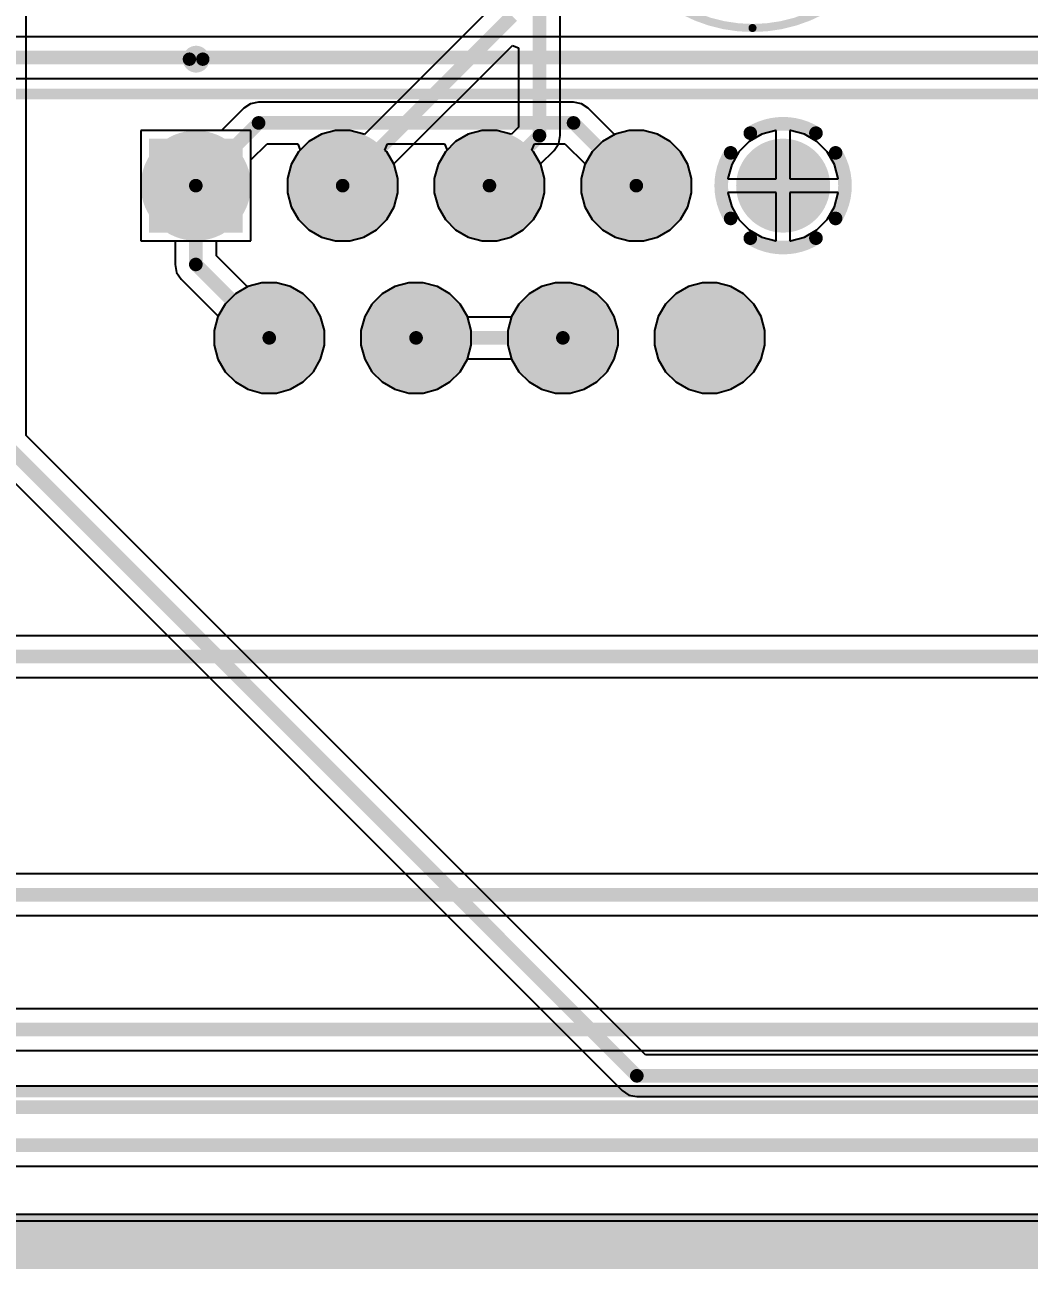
# Model space of a CAD drawing. Header units: inches. Extents: x -8.09 to -2.28, y -0.1 to 6.11.
# Drawn here: x -6.475 to -5.737, y -0.095 to 0.819 of the extents above; entities that cross this region are included whole.
import ezdxf

# ---------------------------------------------------------------- set-up
doc = ezdxf.new("R2010")
doc.units = ezdxf.units.IN
doc.header["$MEASUREMENT"] = 0
for name, color, linetype in [('BottomLayer', 5, 'Continuous'), ('BottomSolder', 6, 'Continuous'), ('InternalPlane1', 76, 'Continuous'), ('InternalPlane2', 16, 'Continuous'), ('KeepOutLayer', 6, 'Continuous'), ('Mechanical5', 56, 'Continuous'), ('MultiLayer', 9, 'Continuous'), ('PadHoleLayer', 156, 'Continuous'), ('TopLayer', 1, 'Continuous'), ('TopOverlay', 2, 'Continuous'), ('TopSolder', 216, 'Continuous')]:
    doc.layers.add(name, color=color, linetype=linetype)
doc.styles.add('Arial', font='', dxfattribs={"height": 0.2})
doc.styles.get('Arial').set_extended_font_data('Arial')

# ---------------------------------------------------------------- blocks, each defined once
blk = doc.blocks.new('TECO_5747840_3_V_97')
at = {"layer": 'BottomLayer'}
blk.add_hatch(color=5, dxfattribs=at).paths.add_polyline_path([(-0.24646, 0.08642), (-0.18543, 0.08642), (-0.18543, 0.02539), (-0.24646, 0.02539)])
h = blk.add_hatch(color=5, dxfattribs=at)
edge = h.paths.add_edge_path()
edge.add_arc((-0.10807, 0.05591), 0.03051, 0, 360)
h = blk.add_hatch(color=5, dxfattribs=at)
edge = h.paths.add_edge_path()
edge.add_arc((-0.0002, 0.05591), 0.03051, 0, 360)
h = blk.add_hatch(color=5, dxfattribs=at)
edge = h.paths.add_edge_path()
edge.add_arc((0.10768, 0.05591), 0.03051, 0, 360)
h = blk.add_hatch(color=5, dxfattribs=at)
edge = h.paths.add_edge_path()
edge.add_arc((0.21555, 0.05591), 0.03051, 0, 360)
h = blk.add_hatch(color=5, dxfattribs=at)
edge = h.paths.add_edge_path()
edge.add_arc((-0.16201, -0.05591), 0.03051, 0, 360)
h = blk.add_hatch(color=5, dxfattribs=at)
edge = h.paths.add_edge_path()
edge.add_arc((-0.05413, -0.05591), 0.03051, 0, 360)
h = blk.add_hatch(color=5, dxfattribs=at)
edge = h.paths.add_edge_path()
edge.add_arc((0.05374, -0.05591), 0.03051, 0, 360)
h = blk.add_hatch(color=5, dxfattribs=at)
edge = h.paths.add_edge_path()
edge.add_arc((0.16162, -0.05591), 0.03051, 0, 360)
at = {"layer": 'BottomSolder'}
blk.add_hatch(color=6, dxfattribs=at).paths.add_polyline_path([(-0.25046, 0.09042), (-0.18143, 0.09042), (-0.18143, 0.02139), (-0.25046, 0.02139)])
h = blk.add_hatch(color=6, dxfattribs=at)
edge = h.paths.add_edge_path()
edge.add_arc((-0.10807, 0.05591), 0.03451, 0, 360)
h = blk.add_hatch(color=6, dxfattribs=at)
edge = h.paths.add_edge_path()
edge.add_arc((-0.0002, 0.05591), 0.03451, 0, 360)
h = blk.add_hatch(color=6, dxfattribs=at)
edge = h.paths.add_edge_path()
edge.add_arc((0.10768, 0.05591), 0.03451, 0, 360)
h = blk.add_hatch(color=6, dxfattribs=at)
edge = h.paths.add_edge_path()
edge.add_arc((0.21555, 0.05591), 0.03451, 0, 360)
h = blk.add_hatch(color=6, dxfattribs=at)
edge = h.paths.add_edge_path()
edge.add_arc((-0.16201, -0.05591), 0.03451, 0, 360)
h = blk.add_hatch(color=6, dxfattribs=at)
edge = h.paths.add_edge_path()
edge.add_arc((-0.05413, -0.05591), 0.03451, 0, 360)
h = blk.add_hatch(color=6, dxfattribs=at)
edge = h.paths.add_edge_path()
edge.add_arc((0.05374, -0.05591), 0.03451, 0, 360)
h = blk.add_hatch(color=6, dxfattribs=at)
edge = h.paths.add_edge_path()
edge.add_arc((0.16162, -0.05591), 0.03451, 0, 360)
at = {"layer": 'InternalPlane1'}
h = blk.add_hatch(color=76, dxfattribs=at)
edge = h.paths.add_edge_path()
edge.add_arc((-0.21594, 0.05591), 0.04047, 0, 360)
h = blk.add_hatch(color=76, dxfattribs=at)
edge = h.paths.add_edge_path()
edge.add_arc((-0.10807, 0.05591), 0.04047, 0, 360)
h = blk.add_hatch(color=76, dxfattribs=at)
edge = h.paths.add_edge_path()
edge.add_arc((-0.0002, 0.05591), 0.04047, 0, 360)
h = blk.add_hatch(color=76, dxfattribs=at)
edge = h.paths.add_edge_path()
edge.add_arc((0.10768, 0.05591), 0.04047, 0, 360)
h = blk.add_hatch(color=76, dxfattribs=at)
edge = h.paths.add_edge_path()
edge.add_arc((-0.16201, -0.05591), 0.04047, 0, 360)
h = blk.add_hatch(color=76, dxfattribs=at)
edge = h.paths.add_edge_path()
edge.add_arc((-0.05413, -0.05591), 0.04047, 0, 360)
h = blk.add_hatch(color=76, dxfattribs=at)
edge = h.paths.add_edge_path()
edge.add_arc((0.05374, -0.05591), 0.04047, 0, 360)
h = blk.add_hatch(color=76, dxfattribs=at)
edge = h.paths.add_edge_path()
edge.add_arc((0.16162, -0.05591), 0.04047, 0, 360)
at = {"layer": 'InternalPlane2'}
h = blk.add_hatch(color=16, dxfattribs=at)
edge = h.paths.add_edge_path()
edge.add_arc((-0.21594, 0.05591), 0.04047, 0, 360)
h = blk.add_hatch(color=16, dxfattribs=at)
edge = h.paths.add_edge_path()
edge.add_arc((-0.10807, 0.05591), 0.04047, 0, 360)
h = blk.add_hatch(color=16, dxfattribs=at)
edge = h.paths.add_edge_path()
edge.add_arc((-0.0002, 0.05591), 0.04047, 0, 360)
h = blk.add_hatch(color=16, dxfattribs=at)
edge = h.paths.add_edge_path()
edge.add_arc((0.10768, 0.05591), 0.04047, 0, 360)
h = blk.add_hatch(color=16, dxfattribs=at)
edge = h.paths.add_edge_path()
edge.add_arc((-0.16201, -0.05591), 0.04047, 0, 360)
h = blk.add_hatch(color=16, dxfattribs=at)
edge = h.paths.add_edge_path()
edge.add_arc((-0.05413, -0.05591), 0.04047, 0, 360)
h = blk.add_hatch(color=16, dxfattribs=at)
edge = h.paths.add_edge_path()
edge.add_arc((0.05374, -0.05591), 0.04047, 0, 360)
h = blk.add_hatch(color=16, dxfattribs=at)
edge = h.paths.add_edge_path()
edge.add_arc((0.16162, -0.05591), 0.04047, 0, 360)
at = {"layer": 'MultiLayer'}
blk.add_hatch(color=9, dxfattribs=at).paths.add_polyline_path([(-0.24646, 0.08642), (-0.18543, 0.08642), (-0.18543, 0.02539), (-0.24646, 0.02539)])
h = blk.add_hatch(color=9, dxfattribs=at)
edge = h.paths.add_edge_path()
edge.add_arc((-0.10807, 0.05591), 0.03051, 0, 360)
h = blk.add_hatch(color=9, dxfattribs=at)
edge = h.paths.add_edge_path()
edge.add_arc((-0.0002, 0.05591), 0.03051, 0, 360)
h = blk.add_hatch(color=9, dxfattribs=at)
edge = h.paths.add_edge_path()
edge.add_arc((0.10768, 0.05591), 0.03051, 0, 360)
h = blk.add_hatch(color=9, dxfattribs=at)
edge = h.paths.add_edge_path()
edge.add_arc((0.21555, 0.05591), 0.03051, 0, 360)
h = blk.add_hatch(color=9, dxfattribs=at)
edge = h.paths.add_edge_path()
edge.add_arc((-0.16201, -0.05591), 0.03051, 0, 360)
h = blk.add_hatch(color=9, dxfattribs=at)
edge = h.paths.add_edge_path()
edge.add_arc((-0.05413, -0.05591), 0.03051, 0, 360)
h = blk.add_hatch(color=9, dxfattribs=at)
edge = h.paths.add_edge_path()
edge.add_arc((0.05374, -0.05591), 0.03051, 0, 360)
h = blk.add_hatch(color=9, dxfattribs=at)
edge = h.paths.add_edge_path()
edge.add_arc((0.16162, -0.05591), 0.03051, 0, 360)
at = {"layer": 'PadHoleLayer'}
h = blk.add_hatch(color=156, dxfattribs=at)
edge = h.paths.add_edge_path()
edge.add_arc((-0.21594, 0.05591), 0.02047, 0, 360)
h = blk.add_hatch(color=156, dxfattribs=at)
edge = h.paths.add_edge_path()
edge.add_arc((-0.10807, 0.05591), 0.02047, 0, 360)
h = blk.add_hatch(color=156, dxfattribs=at)
edge = h.paths.add_edge_path()
edge.add_arc((-0.0002, 0.05591), 0.02047, 0, 360)
h = blk.add_hatch(color=156, dxfattribs=at)
edge = h.paths.add_edge_path()
edge.add_arc((0.10768, 0.05591), 0.02047, 0, 360)
h = blk.add_hatch(color=156, dxfattribs=at)
edge = h.paths.add_edge_path()
edge.add_arc((0.21555, 0.05591), 0.02047, 0, 360)
h = blk.add_hatch(color=156, dxfattribs=at)
edge = h.paths.add_edge_path()
edge.add_arc((-0.16201, -0.05591), 0.02047, 0, 360)
h = blk.add_hatch(color=156, dxfattribs=at)
edge = h.paths.add_edge_path()
edge.add_arc((-0.05413, -0.05591), 0.02047, 0, 360)
h = blk.add_hatch(color=156, dxfattribs=at)
edge = h.paths.add_edge_path()
edge.add_arc((0.05374, -0.05591), 0.02047, 0, 360)
h = blk.add_hatch(color=156, dxfattribs=at)
edge = h.paths.add_edge_path()
edge.add_arc((0.16162, -0.05591), 0.02047, 0, 360)
at = {"layer": 'TopLayer'}
blk.add_hatch(color=1, dxfattribs=at).paths.add_polyline_path([(-0.24646, 0.08642), (-0.18543, 0.08642), (-0.18543, 0.02539), (-0.24646, 0.02539)])
h = blk.add_hatch(color=1, dxfattribs=at)
edge = h.paths.add_edge_path()
edge.add_arc((-0.10807, 0.05591), 0.03051, 0, 360)
h = blk.add_hatch(color=1, dxfattribs=at)
edge = h.paths.add_edge_path()
edge.add_arc((-0.0002, 0.05591), 0.03051, 0, 360)
h = blk.add_hatch(color=1, dxfattribs=at)
edge = h.paths.add_edge_path()
edge.add_arc((0.10768, 0.05591), 0.03051, 0, 360)
h = blk.add_hatch(color=1, dxfattribs=at)
edge = h.paths.add_edge_path()
edge.add_arc((0.21555, 0.05591), 0.03051, 0, 360)
h = blk.add_hatch(color=1, dxfattribs=at)
edge = h.paths.add_edge_path()
edge.add_arc((-0.16201, -0.05591), 0.03051, 0, 360)
h = blk.add_hatch(color=1, dxfattribs=at)
edge = h.paths.add_edge_path()
edge.add_arc((-0.05413, -0.05591), 0.03051, 0, 360)
h = blk.add_hatch(color=1, dxfattribs=at)
edge = h.paths.add_edge_path()
edge.add_arc((0.05374, -0.05591), 0.03051, 0, 360)
h = blk.add_hatch(color=1, dxfattribs=at)
edge = h.paths.add_edge_path()
edge.add_arc((0.16162, -0.05591), 0.03051, 0, 360)
at = {"layer": 'TopSolder'}
blk.add_hatch(color=216, dxfattribs=at).paths.add_polyline_path([(-0.25046, 0.09042), (-0.18143, 0.09042), (-0.18143, 0.02139), (-0.25046, 0.02139)])
h = blk.add_hatch(color=216, dxfattribs=at)
edge = h.paths.add_edge_path()
edge.add_arc((-0.10807, 0.05591), 0.03451, 0, 360)
h = blk.add_hatch(color=216, dxfattribs=at)
edge = h.paths.add_edge_path()
edge.add_arc((-0.0002, 0.05591), 0.03451, 0, 360)
h = blk.add_hatch(color=216, dxfattribs=at)
edge = h.paths.add_edge_path()
edge.add_arc((0.10768, 0.05591), 0.03451, 0, 360)
h = blk.add_hatch(color=216, dxfattribs=at)
edge = h.paths.add_edge_path()
edge.add_arc((0.21555, 0.05591), 0.03451, 0, 360)
h = blk.add_hatch(color=216, dxfattribs=at)
edge = h.paths.add_edge_path()
edge.add_arc((-0.16201, -0.05591), 0.03451, 0, 360)
h = blk.add_hatch(color=216, dxfattribs=at)
edge = h.paths.add_edge_path()
edge.add_arc((-0.05413, -0.05591), 0.03451, 0, 360)
h = blk.add_hatch(color=216, dxfattribs=at)
edge = h.paths.add_edge_path()
edge.add_arc((0.05374, -0.05591), 0.03451, 0, 360)
h = blk.add_hatch(color=216, dxfattribs=at)
edge = h.paths.add_edge_path()
edge.add_arc((0.16162, -0.05591), 0.03451, 0, 360)
at = {"layer": 'InternalPlane1'}
for points in [[(0.19145, 0.09447, 0.01, 0.01, -0.286745), (0.23965, 0.09447, 0.01, 0.01, 0)], [(0.17699, 0.03181, 0.01, 0.01, -0.286745), (0.17699, 0.08, 0.01, 0.01, 0)], [(0.25411, 0.08, 0.01, 0.01, -0.286745), (0.25411, 0.03181, 0.01, 0.01, 0)], [(0.23965, 0.01734, 0.01, 0.01, -0.286745), (0.19145, 0.01734, 0.01, 0.01, 0)]]:
    blk.add_lwpolyline(points, format="xyseb", dxfattribs=at)
for points in [[(0.18895, 0.09447, 0.005, 0.005, 1), (0.19395, 0.09447, 0.005, 0.005, 1)], [(0.23715, 0.09447, 0.005, 0.005, 1), (0.24215, 0.09447, 0.005, 0.005, 1)], [(0.17449, 0.08, 0.005, 0.005, 1), (0.17949, 0.08, 0.005, 0.005, 1)], [(0.25161, 0.08, 0.005, 0.005, 1), (0.25661, 0.08, 0.005, 0.005, 1)], [(0.17449, 0.03181, 0.005, 0.005, 1), (0.17949, 0.03181, 0.005, 0.005, 1)], [(0.25161, 0.03181, 0.005, 0.005, 1), (0.25661, 0.03181, 0.005, 0.005, 1)], [(0.18895, 0.01734, 0.005, 0.005, 1), (0.19395, 0.01734, 0.005, 0.005, 1)], [(0.23715, 0.01734, 0.005, 0.005, 1), (0.24215, 0.01734, 0.005, 0.005, 1)]]:
    blk.add_lwpolyline(points, format="xyseb", close=True, dxfattribs=at)
at = {"layer": 'InternalPlane2'}
for points in [[(0.19145, 0.09447, 0.01, 0.01, -0.286745), (0.23965, 0.09447, 0.01, 0.01, 0)], [(0.17699, 0.03181, 0.01, 0.01, -0.286745), (0.17699, 0.08, 0.01, 0.01, 0)], [(0.25411, 0.08, 0.01, 0.01, -0.286745), (0.25411, 0.03181, 0.01, 0.01, 0)], [(0.23965, 0.01734, 0.01, 0.01, -0.286745), (0.19145, 0.01734, 0.01, 0.01, 0)]]:
    blk.add_lwpolyline(points, format="xyseb", dxfattribs=at)
for points in [[(0.18895, 0.09447, 0.005, 0.005, 1), (0.19395, 0.09447, 0.005, 0.005, 1)], [(0.23715, 0.09447, 0.005, 0.005, 1), (0.24215, 0.09447, 0.005, 0.005, 1)], [(0.17449, 0.08, 0.005, 0.005, 1), (0.17949, 0.08, 0.005, 0.005, 1)], [(0.25161, 0.08, 0.005, 0.005, 1), (0.25661, 0.08, 0.005, 0.005, 1)], [(0.17449, 0.03181, 0.005, 0.005, 1), (0.17949, 0.03181, 0.005, 0.005, 1)], [(0.25161, 0.03181, 0.005, 0.005, 1), (0.25661, 0.03181, 0.005, 0.005, 1)], [(0.18895, 0.01734, 0.005, 0.005, 1), (0.19395, 0.01734, 0.005, 0.005, 1)], [(0.23715, 0.01734, 0.005, 0.005, 1), (0.24215, 0.01734, 0.005, 0.005, 1)]]:
    blk.add_lwpolyline(points, format="xyseb", close=True, dxfattribs=at)
at = {"layer": 'TopOverlay'}
for points in [[(-0.21083, 0.14882, 0.00984, 0.00984, 1), (-0.22067, 0.14882, 0.00984, 0.00984, 1)], [(-0.22313, 0.14882, 0.00492, 0.00492, 1), (-0.21821, 0.14882, 0.00492, 0.00492, 1)], [(-0.21329, 0.14882, 0.00492, 0.00492, 1), (-0.20837, 0.14882, 0.00492, 0.00492, 1)]]:
    blk.add_lwpolyline(points, format="xyseb", close=True, dxfattribs=at)
for points in [[(-0.6065, 0.12323, 0.00787, 0.00787, 0), (0.6065, 0.12323, 0.00787, 0.00787, 0)], [(-0.6065, -0.60984, 0.00787, 0.00787, 0), (0.6065, -0.60984, 0.00787, 0.00787, 0)]]:
    blk.add_lwpolyline(points, format="xyseb", dxfattribs=at)
blk = doc.blocks.new('FP_RAD_TH_D_5_0_5_L_11_1_MFG_141')
at = {"layer": 'BottomLayer'}
blk.add_hatch(color=5, dxfattribs=at).paths.add_polyline_path([(-0.06299, 0.02362), (-0.01575, 0.02362), (-0.01575, -0.02362), (-0.06299, -0.02362)])
h = blk.add_hatch(color=5, dxfattribs=at)
edge = h.paths.add_edge_path()
edge.add_arc((0.03937, 0), 0.02362, 0, 360)
at = {"layer": 'BottomSolder'}
blk.add_hatch(color=6, dxfattribs=at).paths.add_polyline_path([(-0.06299, 0.02362), (-0.01575, 0.02362), (-0.01575, -0.02362), (-0.06299, -0.02362)])
h = blk.add_hatch(color=6, dxfattribs=at)
edge = h.paths.add_edge_path()
edge.add_arc((0.03937, 0), 0.02362, 0, 360)
at = {"layer": 'InternalPlane1'}
h = blk.add_hatch(color=76, dxfattribs=at)
edge = h.paths.add_edge_path()
edge.add_arc((-0.03937, 0), 0.03378, 0, 360)
h = blk.add_hatch(color=76, dxfattribs=at)
edge = h.paths.add_edge_path()
edge.add_arc((0.03937, 0), 0.03378, 0, 360)
at = {"layer": 'InternalPlane2'}
h = blk.add_hatch(color=16, dxfattribs=at)
edge = h.paths.add_edge_path()
edge.add_arc((-0.03937, 0), 0.03378, 0, 360)
h = blk.add_hatch(color=16, dxfattribs=at)
edge = h.paths.add_edge_path()
edge.add_arc((0.03937, 0), 0.03378, 0, 360)
at = {"layer": 'MultiLayer'}
blk.add_hatch(color=9, dxfattribs=at).paths.add_polyline_path([(-0.06299, 0.02362), (-0.01575, 0.02362), (-0.01575, -0.02362), (-0.06299, -0.02362)])
h = blk.add_hatch(color=9, dxfattribs=at)
edge = h.paths.add_edge_path()
edge.add_arc((0.03937, 0), 0.02362, 0, 360)
at = {"layer": 'PadHoleLayer'}
h = blk.add_hatch(color=156, dxfattribs=at)
edge = h.paths.add_edge_path()
edge.add_arc((-0.03937, 0), 0.01378, 0, 360)
h = blk.add_hatch(color=156, dxfattribs=at)
edge = h.paths.add_edge_path()
edge.add_arc((0.03937, 0), 0.01378, 0, 360)
at = {"layer": 'TopLayer'}
blk.add_hatch(color=1, dxfattribs=at).paths.add_polyline_path([(-0.06299, 0.02362), (-0.01575, 0.02362), (-0.01575, -0.02362), (-0.06299, -0.02362)])
h = blk.add_hatch(color=1, dxfattribs=at)
edge = h.paths.add_edge_path()
edge.add_arc((0.03937, 0), 0.02362, 0, 360)
at = {"layer": 'TopSolder'}
blk.add_hatch(color=216, dxfattribs=at).paths.add_polyline_path([(-0.06299, 0.02362), (-0.01575, 0.02362), (-0.01575, -0.02362), (-0.06299, -0.02362)])
h = blk.add_hatch(color=216, dxfattribs=at)
edge = h.paths.add_edge_path()
edge.add_arc((0.03937, 0), 0.02362, 0, 360)
at = {"layer": 'TopOverlay'}
for points in [[(0.10827, 0, 0.00591, 0.00591, 1), (-0.10827, 0, 0.00591, 0.00591, 1)], [(-0.0876, 0.05906, 0.00394, 0.00394, 1), (-0.08366, 0.05906, 0.00394, 0.00394, 1)], [(-0.10974, 0, 0.00295, 0.00295, 1), (-0.10679, 0, 0.00295, 0.00295, 1)], [(0.10679, 0, 0.00295, 0.00295, 1), (0.10974, 0, 0.00295, 0.00295, 1)], [(-0.0876, -0.05906, 0.00394, 0.00394, 1), (-0.08366, -0.05906, 0.00394, 0.00394, 1)]]:
    blk.add_lwpolyline(points, format="xyseb", close=True, dxfattribs=at)
blk.add_lwpolyline([(-0.08563, -0.05906, 0.00787, 0.00787, 0), (-0.08563, 0.05906, 0.00787, 0.00787, 0)], format="xyseb", dxfattribs=at)
at = {"layer": 'Mechanical5', "style": 'Arial'}
blk.add_text('C26', height=0.03937, dxfattribs=at).set_placement((0, 0.00044))

msp = doc.modelspace()

# ---------------------------------------------------------------- linework, layer by layer
at = {"layer": 'BottomLayer'}
for p, q in [((-5.24931, 0.81029), (-6.826, 0.81029)), ((-6.81967, 0.77971), (-5.26256, 0.77971)), ((-6.30877, 0.76113), (-6.31374, 0.75781)), ((-6.30292, 0.76229), (-6.30877, 0.76113)), ((-6.07149, 0.76229), (-6.30292, 0.76229)), ((-6.06564, 0.76113), (-6.07149, 0.76229)), ((-6.06067, 0.75781), (-6.06564, 0.76113)), ((-6.31374, 0.75781), (-6.33013, 0.74142)), ((-6.04134, 0.73848), (-6.06067, 0.75781)), ((-6.33013, 0.74142), (-6.38953, 0.74142)), ((-6.38953, 0.74142), (-6.38953, 0.66039)), ((-6.03073, 0.74142), (-6.04103, 0.73866)), ((-6.02006, 0.74142), (-6.03073, 0.74142)), ((-6.00976, 0.73866), (-6.02006, 0.74142)), ((-5.92285, 0.74142), (-5.93316, 0.73866)), ((-5.92252, 0.74142), (-5.92285, 0.74142)), ((-5.92252, 0.70591), (-5.92252, 0.74142)), ((-5.91219, 0.74142), (-5.91252, 0.74142)), ((-5.91252, 0.74142), (-5.91252, 0.70591)), ((-5.90188, 0.73866), (-5.91219, 0.74142)), ((-6.3085, 0.71979), (-6.29659, 0.73171)), ((-6.29659, 0.73171), (-6.27417, 0.73171)), ((-6.27417, 0.73171), (-6.27225, 0.72709)), ((-6.21003, 0.72709), (-6.20812, 0.73171)), ((-6.20812, 0.73171), (-6.16629, 0.73171)), ((-6.16629, 0.73171), (-6.16438, 0.72709)), ((-6.10216, 0.72709), (-6.10024, 0.73171)), ((-6.10024, 0.73171), (-6.07782, 0.73171)), ((-6.07782, 0.73171), (-6.06297, 0.71685)), ((-6.04103, 0.73866), (-6.04134, 0.73848)), ((-6.00052, 0.73332), (-6.00976, 0.73866)), ((-5.99298, 0.72578), (-6.00052, 0.73332)), ((-5.94239, 0.73332), (-5.94994, 0.72578)), ((-5.93316, 0.73866), (-5.94239, 0.73332)), ((-5.89265, 0.73332), (-5.90188, 0.73866)), ((-5.8851, 0.72578), (-5.89265, 0.73332)), ((-6.27356, 0.72578), (-6.27889, 0.71654)), ((-6.27225, 0.72709), (-6.27356, 0.72578)), ((-6.20872, 0.72578), (-6.21003, 0.72709)), ((-6.20339, 0.71654), (-6.20872, 0.72578)), ((-6.16569, 0.72578), (-6.17102, 0.71654)), ((-6.16438, 0.72709), (-6.16569, 0.72578)), ((-6.10085, 0.72578), (-6.10216, 0.72709)), ((-6.09552, 0.71654), (-6.10085, 0.72578)), ((-5.98764, 0.71654), (-5.99298, 0.72578)), ((-5.94994, 0.72578), (-5.95527, 0.71654)), ((-5.87977, 0.71654), (-5.8851, 0.72578)), ((-6.3085, 0.66039), (-6.3085, 0.71979)), ((-6.27889, 0.71654), (-6.28165, 0.70624)), ((-6.20063, 0.70624), (-6.20339, 0.71654)), ((-6.17102, 0.71654), (-6.17378, 0.70624)), ((-6.09276, 0.70624), (-6.09552, 0.71654)), ((-6.06314, 0.71654), (-6.06591, 0.70624)), ((-6.06297, 0.71685), (-6.06314, 0.71654)), ((-5.98488, 0.70624), (-5.98764, 0.71654)), ((-5.95527, 0.71654), (-5.95803, 0.70624)), ((-5.87701, 0.70624), (-5.87977, 0.71654)), ((-6.28165, 0.70624), (-6.28165, 0.69557)), ((-6.20063, 0.69557), (-6.20063, 0.70624)), ((-6.17378, 0.70624), (-6.17378, 0.69557)), ((-6.09276, 0.69557), (-6.09276, 0.70624)), ((-6.06591, 0.70624), (-6.06591, 0.69557)), ((-5.98488, 0.69557), (-5.98488, 0.70624)), ((-5.95803, 0.70624), (-5.95803, 0.70591)), ((-5.95803, 0.70591), (-5.92252, 0.70591)), ((-5.91252, 0.70591), (-5.87701, 0.70591)), ((-5.87701, 0.70591), (-5.87701, 0.70624)), ((-6.28165, 0.69557), (-6.27889, 0.68527)), ((-6.20339, 0.68527), (-6.20063, 0.69557)), ((-6.17378, 0.69557), (-6.17102, 0.68527)), ((-6.09552, 0.68527), (-6.09276, 0.69557)), ((-6.06591, 0.69557), (-6.06314, 0.68527)), ((-5.98764, 0.68527), (-5.98488, 0.69557)), ((-5.92252, 0.69591), (-5.95803, 0.69591)), ((-5.95803, 0.69591), (-5.95803, 0.69557)), ((-5.95803, 0.69557), (-5.95527, 0.68527)), ((-5.92252, 0.66039), (-5.92252, 0.69591)), ((-5.87701, 0.69591), (-5.91252, 0.69591)), ((-5.91252, 0.69591), (-5.91252, 0.66039)), ((-5.87977, 0.68527), (-5.87701, 0.69557)), ((-5.87701, 0.69557), (-5.87701, 0.69591)), ((-6.27889, 0.68527), (-6.27356, 0.67603)), ((-6.20872, 0.67603), (-6.20339, 0.68527)), ((-6.17102, 0.68527), (-6.16569, 0.67603)), ((-6.10085, 0.67603), (-6.09552, 0.68527)), ((-6.06314, 0.68527), (-6.05781, 0.67603)), ((-5.99298, 0.67603), (-5.98764, 0.68527)), ((-5.95527, 0.68527), (-5.94994, 0.67603)), ((-5.8851, 0.67603), (-5.87977, 0.68527)), ((-6.27356, 0.67603), (-6.26602, 0.66849)), ((-6.26602, 0.66849), (-6.25678, 0.66316)), ((-6.22551, 0.66316), (-6.21627, 0.66849)), ((-6.21627, 0.66849), (-6.20872, 0.67603)), ((-6.16569, 0.67603), (-6.15814, 0.66849)), ((-6.15814, 0.66849), (-6.14891, 0.66316)), ((-6.11763, 0.66316), (-6.10839, 0.66849)), ((-6.10839, 0.66849), (-6.10085, 0.67603)), ((-6.05781, 0.67603), (-6.05027, 0.66849)), ((-6.05027, 0.66849), (-6.04103, 0.66316)), ((-6.00976, 0.66316), (-6.00052, 0.66849)), ((-6.00052, 0.66849), (-5.99298, 0.67603)), ((-5.94994, 0.67603), (-5.94239, 0.66849)), ((-5.94239, 0.66849), (-5.93316, 0.66316)), ((-5.90188, 0.66316), (-5.89265, 0.66849)), ((-5.89265, 0.66849), (-5.8851, 0.67603)), ((-6.38953, 0.66039), (-6.3085, 0.66039)), ((-6.25678, 0.66316), (-6.24648, 0.66039)), ((-6.24648, 0.66039), (-6.23581, 0.66039)), ((-6.23581, 0.66039), (-6.22551, 0.66316)), ((-6.14891, 0.66316), (-6.1386, 0.66039)), ((-6.1386, 0.66039), (-6.12793, 0.66039)), ((-6.12793, 0.66039), (-6.11763, 0.66316)), ((-6.04103, 0.66316), (-6.03073, 0.66039)), ((-6.03073, 0.66039), (-6.02006, 0.66039)), ((-6.02006, 0.66039), (-6.00976, 0.66316)), ((-5.93316, 0.66316), (-5.92285, 0.66039)), ((-5.92285, 0.66039), (-5.92252, 0.66039)), ((-5.91252, 0.66039), (-5.91219, 0.66039)), ((-5.91219, 0.66039), (-5.90188, 0.66316)), ((-6.31072, 0.62684), (-6.31995, 0.62151)), ((-6.30041, 0.62961), (-6.31072, 0.62684)), ((-6.28974, 0.62961), (-6.30041, 0.62961)), ((-6.27944, 0.62684), (-6.28974, 0.62961)), ((-6.2702, 0.62151), (-6.27944, 0.62684)), ((-6.20284, 0.62684), (-6.21208, 0.62151)), ((-6.19254, 0.62961), (-6.20284, 0.62684)), ((-6.18187, 0.62961), (-6.19254, 0.62961)), ((-6.17157, 0.62684), (-6.18187, 0.62961)), ((-6.16233, 0.62151), (-6.17157, 0.62684)), ((-6.09497, 0.62684), (-6.1042, 0.62151)), ((-6.08466, 0.62961), (-6.09497, 0.62684)), ((-6.074, 0.62961), (-6.08466, 0.62961)), ((-6.06369, 0.62684), (-6.074, 0.62961)), ((-6.05446, 0.62151), (-6.06369, 0.62684)), ((-5.98709, 0.62684), (-5.99633, 0.62151)), ((-5.97679, 0.62961), (-5.98709, 0.62684)), ((-5.96612, 0.62961), (-5.97679, 0.62961)), ((-5.95582, 0.62684), (-5.96612, 0.62961)), ((-5.94658, 0.62151), (-5.95582, 0.62684)), ((-6.3275, 0.61397), (-6.33283, 0.60473)), ((-6.31995, 0.62151), (-6.3275, 0.61397)), ((-6.26266, 0.61397), (-6.2702, 0.62151)), ((-6.25733, 0.60473), (-6.26266, 0.61397)), ((-6.21962, 0.61397), (-6.22495, 0.60473)), ((-6.21208, 0.62151), (-6.21962, 0.61397)), ((-6.15479, 0.61397), (-6.16233, 0.62151)), ((-6.14945, 0.60473), (-6.15479, 0.61397)), ((-6.11175, 0.61397), (-6.11708, 0.60473)), ((-6.1042, 0.62151), (-6.11175, 0.61397)), ((-6.04691, 0.61397), (-6.05446, 0.62151)), ((-6.04158, 0.60473), (-6.04691, 0.61397)), ((-6.00387, 0.61397), (-6.00921, 0.60473)), ((-5.99633, 0.62151), (-6.00387, 0.61397)), ((-5.93904, 0.61397), (-5.94658, 0.62151)), ((-5.9337, 0.60473), (-5.93904, 0.61397)), ((-6.33283, 0.60473), (-6.33559, 0.59443)), ((-6.25457, 0.59443), (-6.25733, 0.60473)), ((-6.22495, 0.60473), (-6.22772, 0.59443)), ((-6.14936, 0.60439), (-6.14945, 0.60473)), ((-6.11717, 0.60439), (-6.14936, 0.60439)), ((-6.11708, 0.60473), (-6.11717, 0.60439)), ((-6.03882, 0.59443), (-6.04158, 0.60473)), ((-6.00921, 0.60473), (-6.01197, 0.59443)), ((-5.93094, 0.59443), (-5.9337, 0.60473)), ((-6.33559, 0.59443), (-6.33559, 0.58376)), ((-6.25457, 0.58376), (-6.25457, 0.59443)), ((-6.22772, 0.59443), (-6.22772, 0.58376)), ((-6.03882, 0.58376), (-6.03882, 0.59443)), ((-6.01197, 0.59443), (-6.01197, 0.58376)), ((-5.93094, 0.58376), (-5.93094, 0.59443)), ((-6.33559, 0.58376), (-6.33283, 0.57346)), ((-6.25733, 0.57346), (-6.25457, 0.58376)), ((-6.22772, 0.58376), (-6.22495, 0.57346)), ((-6.04158, 0.57346), (-6.03882, 0.58376)), ((-6.01197, 0.58376), (-6.00921, 0.57346)), ((-5.9337, 0.57346), (-5.93094, 0.58376)), ((-6.33283, 0.57346), (-6.3275, 0.56422)), ((-6.26266, 0.56422), (-6.25733, 0.57346)), ((-6.22495, 0.57346), (-6.21962, 0.56422)), ((-6.15479, 0.56422), (-6.14945, 0.57346)), ((-6.14945, 0.57346), (-6.14936, 0.5738)), ((-6.14936, 0.5738), (-6.11717, 0.5738)), ((-6.11717, 0.5738), (-6.11708, 0.57346)), ((-6.11708, 0.57346), (-6.11175, 0.56422)), ((-6.04691, 0.56422), (-6.04158, 0.57346)), ((-6.00921, 0.57346), (-6.00387, 0.56422)), ((-5.93904, 0.56422), (-5.9337, 0.57346)), ((-6.3275, 0.56422), (-6.31995, 0.55668)), ((-6.2702, 0.55668), (-6.26266, 0.56422)), ((-6.21962, 0.56422), (-6.21208, 0.55668)), ((-6.16233, 0.55668), (-6.15479, 0.56422)), ((-6.11175, 0.56422), (-6.1042, 0.55668)), ((-6.05446, 0.55668), (-6.04691, 0.56422)), ((-6.00387, 0.56422), (-5.99633, 0.55668)), ((-5.94658, 0.55668), (-5.93904, 0.56422)), ((-6.31995, 0.55668), (-6.31072, 0.55134)), ((-6.31072, 0.55134), (-6.30041, 0.54858)), ((-6.30041, 0.54858), (-6.28974, 0.54858)), ((-6.28974, 0.54858), (-6.27944, 0.55134)), ((-6.27944, 0.55134), (-6.2702, 0.55668)), ((-6.21208, 0.55668), (-6.20284, 0.55134)), ((-6.20284, 0.55134), (-6.19254, 0.54858)), ((-6.19254, 0.54858), (-6.18187, 0.54858)), ((-6.18187, 0.54858), (-6.17157, 0.55134)), ((-6.17157, 0.55134), (-6.16233, 0.55668)), ((-6.1042, 0.55668), (-6.09497, 0.55134)), ((-6.09497, 0.55134), (-6.08466, 0.54858)), ((-6.08466, 0.54858), (-6.074, 0.54858)), ((-6.074, 0.54858), (-6.06369, 0.55134)), ((-6.06369, 0.55134), (-6.05446, 0.55668)), ((-5.99633, 0.55668), (-5.98709, 0.55134)), ((-5.98709, 0.55134), (-5.97679, 0.54858)), ((-5.97679, 0.54858), (-5.96612, 0.54858)), ((-5.96612, 0.54858), (-5.95582, 0.55134)), ((-5.95582, 0.55134), (-5.94658, 0.55668)), ((-4.99424, 0.37025), (-6.94809, 0.37025)), ((-6.94809, 0.33967), (-4.9995, 0.33967)), ((-5.26454, 0.19529), (-6.72242, 0.19529)), ((-6.72242, 0.16471), (-5.26454, 0.16471)), ((-5.13533, 0.09629), (-7.66267, 0.09629)), ((-7.669, 0.06571), (-5.129, 0.06571)), ((-4.38733, 0.03929), (-7.52242, 0.03929)), ((-7.42366, -0.01929), (-3.126, -0.01929)), ((-2.3746, -0.05971), (-7.46864, -0.05971))]:
    msp.add_line(p, q, dxfattribs=at)
for points in [[(-6.826, 0.795, 0.01, 0.01, 0), (-4.898, 0.795, 0.01, 0.01, 0)], [(-6.34902, 0.70091, 0.01, 0.01, 0), (-6.30292, 0.747, 0.01, 0.01, 0)], [(-6.30292, 0.747, 0.01, 0.01, 0), (-6.07149, 0.747, 0.01, 0.01, 0)], [(-6.07149, 0.747, 0.01, 0.01, 0), (-6.02539, 0.70091, 0.01, 0.01, 0)], [(-6.1872, 0.58909, 0.01, 0.01, 0), (-6.07933, 0.58909, 0.01, 0.01, 0)], [(-7.0002, 0.35496, 0.01, 0.01, 0), (-4.9879, 0.35496, 0.01, 0.01, 0)], [(-6.754, 0.18, 0.01, 0.01, 0), (-5.23, 0.18, 0.01, 0.01, 0)], [(-7.669, 0.081, 0.01, 0.01, 0), (-5.129, 0.081, 0.01, 0.01, 0)], [(-7.554, 0.024, 0.01, 0.01, 0), (-4.381, 0.024, 0.01, 0.01, 0)], [(-7.43, -0.004, 0.01, 0.01, 0), (-3.126, -0.004, 0.01, 0.01, 0)]]:
    msp.add_lwpolyline(points, format="xyseb", dxfattribs=at)
for points in [[(-6.30542, 0.747, 0.005, 0.005, 1), (-6.30042, 0.747, 0.005, 0.005, 1)], [(-6.30542, 0.747, 0.005, 0.005, 1), (-6.30042, 0.747, 0.005, 0.005, 1)], [(-6.07399, 0.747, 0.005, 0.005, 1), (-6.06899, 0.747, 0.005, 0.005, 1)], [(-6.07399, 0.747, 0.005, 0.005, 1), (-6.06899, 0.747, 0.005, 0.005, 1)], [(-6.35152, 0.70091, 0.005, 0.005, 1), (-6.34652, 0.70091, 0.005, 0.005, 1)], [(-6.02789, 0.70091, 0.005, 0.005, 1), (-6.02289, 0.70091, 0.005, 0.005, 1)], [(-6.1897, 0.58909, 0.005, 0.005, 1), (-6.1847, 0.58909, 0.005, 0.005, 1)], [(-6.08183, 0.58909, 0.005, 0.005, 1), (-6.07683, 0.58909, 0.005, 0.005, 1)]]:
    msp.add_lwpolyline(points, format="xyseb", close=True, dxfattribs=at)
at = {"layer": 'InternalPlane1'}
msp.add_line((-2.3251, -0.0549), (-8.0449, -0.0549), dxfattribs=at)
msp.add_lwpolyline([(-8.065, -0.075, 0.04, 0.04, 0), (-2.305, -0.075, 0.04, 0.04, 0)], format="xyseb", dxfattribs=at)
at = {"layer": 'InternalPlane2'}
msp.add_line((-2.3251, -0.0549), (-8.0449, -0.0549), dxfattribs=at)
msp.add_lwpolyline([(-8.065, -0.075, 0.04, 0.04, 0), (-2.305, -0.075, 0.04, 0.04, 0)], format="xyseb", dxfattribs=at)
at = {"layer": 'KeepOutLayer'}
msp.add_lwpolyline([(-8.065, -0.075, 0.01, 0.01, 0), (-2.58, -0.075, 0.01, 0.01, 0)], format="xyseb", dxfattribs=at)
at = {"layer": 'TopLayer'}
for p, q in [((-6.08124, 0.73764), (-6.08124, 0.90213)), ((-6.47371, 0.51733), (-6.47371, 0.84917)), ((-6.13183, 0.83185), (-6.2252, 0.73848)), ((-6.20357, 0.71685), (-6.11645, 0.80397)), ((-6.11645, 0.80397), (-6.11183, 0.80206)), ((-6.11183, 0.80206), (-6.11183, 0.74397)), ((-6.3085, 0.74142), (-6.38953, 0.74142)), ((-6.38953, 0.74142), (-6.38953, 0.66039)), ((-6.3085, 0.66039), (-6.3085, 0.74142)), ((-6.24648, 0.74142), (-6.25678, 0.73866)), ((-6.23581, 0.74142), (-6.24648, 0.74142)), ((-6.22551, 0.73866), (-6.23581, 0.74142)), ((-6.1386, 0.74142), (-6.14891, 0.73866)), ((-6.12793, 0.74142), (-6.1386, 0.74142)), ((-6.11763, 0.73866), (-6.12793, 0.74142)), ((-6.11183, 0.74397), (-6.11732, 0.73848)), ((-6.03073, 0.74142), (-6.04103, 0.73866)), ((-6.02006, 0.74142), (-6.03073, 0.74142)), ((-6.00976, 0.73866), (-6.02006, 0.74142)), ((-5.92285, 0.74142), (-5.93316, 0.73866)), ((-5.92252, 0.74142), (-5.92285, 0.74142)), ((-5.92252, 0.70591), (-5.92252, 0.74142)), ((-5.91219, 0.74142), (-5.91252, 0.74142)), ((-5.91252, 0.74142), (-5.91252, 0.70591)), ((-5.90188, 0.73866), (-5.91219, 0.74142)), ((-6.26602, 0.73332), (-6.27356, 0.72578)), ((-6.25678, 0.73866), (-6.26602, 0.73332)), ((-6.2252, 0.73848), (-6.22551, 0.73866)), ((-6.15814, 0.73332), (-6.16569, 0.72578)), ((-6.14891, 0.73866), (-6.15814, 0.73332)), ((-6.11732, 0.73848), (-6.11763, 0.73866)), ((-6.08572, 0.72683), (-6.0824, 0.73179)), ((-6.0824, 0.73179), (-6.08124, 0.73764)), ((-6.05027, 0.73332), (-6.05781, 0.72578)), ((-6.04103, 0.73866), (-6.05027, 0.73332)), ((-6.00052, 0.73332), (-6.00976, 0.73866)), ((-5.99298, 0.72578), (-6.00052, 0.73332)), ((-5.94239, 0.73332), (-5.94994, 0.72578)), ((-5.93316, 0.73866), (-5.94239, 0.73332)), ((-5.89265, 0.73332), (-5.90188, 0.73866)), ((-5.8851, 0.72578), (-5.89265, 0.73332)), ((-6.27356, 0.72578), (-6.27889, 0.71654)), ((-6.16569, 0.72578), (-6.17102, 0.71654)), ((-6.09569, 0.71685), (-6.08572, 0.72683)), ((-6.05781, 0.72578), (-6.06314, 0.71654)), ((-5.98764, 0.71654), (-5.99298, 0.72578)), ((-5.94994, 0.72578), (-5.95527, 0.71654)), ((-5.87977, 0.71654), (-5.8851, 0.72578)), ((-6.27889, 0.71654), (-6.28165, 0.70624)), ((-6.20339, 0.71654), (-6.20357, 0.71685)), ((-6.20063, 0.70624), (-6.20339, 0.71654)), ((-6.17102, 0.71654), (-6.17378, 0.70624)), ((-6.09552, 0.71654), (-6.09569, 0.71685)), ((-6.09276, 0.70624), (-6.09552, 0.71654)), ((-6.06314, 0.71654), (-6.06591, 0.70624)), ((-5.98488, 0.70624), (-5.98764, 0.71654)), ((-5.95527, 0.71654), (-5.95803, 0.70624)), ((-5.87701, 0.70624), (-5.87977, 0.71654)), ((-6.28165, 0.70624), (-6.28165, 0.69557)), ((-6.20063, 0.69557), (-6.20063, 0.70624)), ((-6.17378, 0.70624), (-6.17378, 0.69557)), ((-6.09276, 0.69557), (-6.09276, 0.70624)), ((-6.06591, 0.70624), (-6.06591, 0.69557)), ((-5.98488, 0.69557), (-5.98488, 0.70624)), ((-5.95803, 0.70624), (-5.95803, 0.70591)), ((-5.95803, 0.70591), (-5.92252, 0.70591)), ((-5.91252, 0.70591), (-5.87701, 0.70591)), ((-5.87701, 0.70591), (-5.87701, 0.70624)), ((-6.28165, 0.69557), (-6.27889, 0.68527)), ((-6.20339, 0.68527), (-6.20063, 0.69557)), ((-6.17378, 0.69557), (-6.17102, 0.68527)), ((-6.09552, 0.68527), (-6.09276, 0.69557)), ((-6.06591, 0.69557), (-6.06314, 0.68527)), ((-5.98764, 0.68527), (-5.98488, 0.69557)), ((-5.92252, 0.69591), (-5.95803, 0.69591)), ((-5.95803, 0.69591), (-5.95803, 0.69557)), ((-5.95803, 0.69557), (-5.95527, 0.68527)), ((-5.92252, 0.66039), (-5.92252, 0.69591)), ((-5.87701, 0.69591), (-5.91252, 0.69591)), ((-5.91252, 0.69591), (-5.91252, 0.66039)), ((-5.87977, 0.68527), (-5.87701, 0.69557)), ((-5.87701, 0.69557), (-5.87701, 0.69591)), ((-6.27889, 0.68527), (-6.27356, 0.67603)), ((-6.20872, 0.67603), (-6.20339, 0.68527)), ((-6.17102, 0.68527), (-6.16569, 0.67603)), ((-6.10085, 0.67603), (-6.09552, 0.68527)), ((-6.06314, 0.68527), (-6.05781, 0.67603)), ((-5.99298, 0.67603), (-5.98764, 0.68527)), ((-5.95527, 0.68527), (-5.94994, 0.67603)), ((-5.8851, 0.67603), (-5.87977, 0.68527)), ((-6.27356, 0.67603), (-6.26602, 0.66849)), ((-6.26602, 0.66849), (-6.25678, 0.66316)), ((-6.22551, 0.66316), (-6.21627, 0.66849)), ((-6.21627, 0.66849), (-6.20872, 0.67603)), ((-6.16569, 0.67603), (-6.15814, 0.66849)), ((-6.15814, 0.66849), (-6.14891, 0.66316)), ((-6.11763, 0.66316), (-6.10839, 0.66849)), ((-6.10839, 0.66849), (-6.10085, 0.67603)), ((-6.05781, 0.67603), (-6.05027, 0.66849)), ((-6.05027, 0.66849), (-6.04103, 0.66316)), ((-6.00976, 0.66316), (-6.00052, 0.66849)), ((-6.00052, 0.66849), (-5.99298, 0.67603)), ((-5.94994, 0.67603), (-5.94239, 0.66849)), ((-5.94239, 0.66849), (-5.93316, 0.66316)), ((-5.90188, 0.66316), (-5.89265, 0.66849)), ((-5.89265, 0.66849), (-5.8851, 0.67603)), ((-6.38953, 0.66039), (-6.36431, 0.66039)), ((-6.36431, 0.66039), (-6.36431, 0.64303)), ((-6.33372, 0.64937), (-6.33372, 0.66039)), ((-6.33372, 0.66039), (-6.3085, 0.66039)), ((-6.25678, 0.66316), (-6.24648, 0.66039)), ((-6.24648, 0.66039), (-6.23581, 0.66039)), ((-6.23581, 0.66039), (-6.22551, 0.66316)), ((-6.14891, 0.66316), (-6.1386, 0.66039)), ((-6.1386, 0.66039), (-6.12793, 0.66039)), ((-6.12793, 0.66039), (-6.11763, 0.66316)), ((-6.04103, 0.66316), (-6.03073, 0.66039)), ((-6.03073, 0.66039), (-6.02006, 0.66039)), ((-6.02006, 0.66039), (-6.00976, 0.66316)), ((-5.93316, 0.66316), (-5.92285, 0.66039)), ((-5.92285, 0.66039), (-5.92252, 0.66039)), ((-5.91252, 0.66039), (-5.91219, 0.66039)), ((-5.91219, 0.66039), (-5.90188, 0.66316)), ((-6.31102, 0.62667), (-6.33372, 0.64937)), ((-6.36431, 0.64303), (-6.36315, 0.63718)), ((-6.36315, 0.63718), (-6.35983, 0.63222)), ((-6.35983, 0.63222), (-6.33265, 0.60504)), ((-6.31072, 0.62684), (-6.31102, 0.62667)), ((-6.30041, 0.62961), (-6.31072, 0.62684)), ((-6.28974, 0.62961), (-6.30041, 0.62961)), ((-6.27944, 0.62684), (-6.28974, 0.62961)), ((-6.2702, 0.62151), (-6.27944, 0.62684)), ((-6.20284, 0.62684), (-6.21208, 0.62151)), ((-6.19254, 0.62961), (-6.20284, 0.62684)), ((-6.18187, 0.62961), (-6.19254, 0.62961)), ((-6.17157, 0.62684), (-6.18187, 0.62961)), ((-6.16233, 0.62151), (-6.17157, 0.62684)), ((-6.09497, 0.62684), (-6.1042, 0.62151)), ((-6.08466, 0.62961), (-6.09497, 0.62684)), ((-6.074, 0.62961), (-6.08466, 0.62961)), ((-6.06369, 0.62684), (-6.074, 0.62961)), ((-6.05446, 0.62151), (-6.06369, 0.62684)), ((-5.98709, 0.62684), (-5.99633, 0.62151)), ((-5.97679, 0.62961), (-5.98709, 0.62684)), ((-5.96612, 0.62961), (-5.97679, 0.62961)), ((-5.95582, 0.62684), (-5.96612, 0.62961)), ((-5.94658, 0.62151), (-5.95582, 0.62684)), ((-6.26266, 0.61397), (-6.2702, 0.62151)), ((-6.25733, 0.60473), (-6.26266, 0.61397)), ((-6.21962, 0.61397), (-6.22495, 0.60473)), ((-6.21208, 0.62151), (-6.21962, 0.61397)), ((-6.15479, 0.61397), (-6.16233, 0.62151)), ((-6.14945, 0.60473), (-6.15479, 0.61397)), ((-6.11175, 0.61397), (-6.11708, 0.60473)), ((-6.1042, 0.62151), (-6.11175, 0.61397)), ((-6.04691, 0.61397), (-6.05446, 0.62151)), ((-6.04158, 0.60473), (-6.04691, 0.61397)), ((-6.00387, 0.61397), (-6.00921, 0.60473)), ((-5.99633, 0.62151), (-6.00387, 0.61397)), ((-5.93904, 0.61397), (-5.94658, 0.62151)), ((-5.9337, 0.60473), (-5.93904, 0.61397)), ((-6.33283, 0.60473), (-6.33559, 0.59443)), ((-6.33265, 0.60504), (-6.33283, 0.60473)), ((-6.25457, 0.59443), (-6.25733, 0.60473)), ((-6.22495, 0.60473), (-6.22772, 0.59443)), ((-6.14669, 0.59443), (-6.14945, 0.60473)), ((-6.11708, 0.60473), (-6.11984, 0.59443)), ((-6.03882, 0.59443), (-6.04158, 0.60473)), ((-6.00921, 0.60473), (-6.01197, 0.59443)), ((-5.93094, 0.59443), (-5.9337, 0.60473)), ((-6.33559, 0.59443), (-6.33559, 0.58376)), ((-6.25457, 0.58376), (-6.25457, 0.59443)), ((-6.22772, 0.59443), (-6.22772, 0.58376)), ((-6.14669, 0.58376), (-6.14669, 0.59443)), ((-6.11984, 0.59443), (-6.11984, 0.58376)), ((-6.03882, 0.58376), (-6.03882, 0.59443)), ((-6.01197, 0.59443), (-6.01197, 0.58376)), ((-5.93094, 0.58376), (-5.93094, 0.59443)), ((-6.33559, 0.58376), (-6.33283, 0.57346)), ((-6.25733, 0.57346), (-6.25457, 0.58376)), ((-6.22772, 0.58376), (-6.22495, 0.57346)), ((-6.14945, 0.57346), (-6.14669, 0.58376)), ((-6.11984, 0.58376), (-6.11708, 0.57346)), ((-6.04158, 0.57346), (-6.03882, 0.58376)), ((-6.01197, 0.58376), (-6.00921, 0.57346)), ((-5.9337, 0.57346), (-5.93094, 0.58376)), ((-6.33283, 0.57346), (-6.3275, 0.56422)), ((-6.26266, 0.56422), (-6.25733, 0.57346)), ((-6.22495, 0.57346), (-6.21962, 0.56422)), ((-6.15479, 0.56422), (-6.14945, 0.57346)), ((-6.11708, 0.57346), (-6.11175, 0.56422)), ((-6.04691, 0.56422), (-6.04158, 0.57346)), ((-6.00921, 0.57346), (-6.00387, 0.56422)), ((-5.93904, 0.56422), (-5.9337, 0.57346)), ((-6.3275, 0.56422), (-6.31995, 0.55668)), ((-6.2702, 0.55668), (-6.26266, 0.56422)), ((-6.21962, 0.56422), (-6.21208, 0.55668)), ((-6.16233, 0.55668), (-6.15479, 0.56422)), ((-6.11175, 0.56422), (-6.1042, 0.55668)), ((-6.05446, 0.55668), (-6.04691, 0.56422)), ((-6.00387, 0.56422), (-5.99633, 0.55668)), ((-5.94658, 0.55668), (-5.93904, 0.56422)), ((-6.31995, 0.55668), (-6.31072, 0.55134)), ((-6.31072, 0.55134), (-6.30041, 0.54858)), ((-6.30041, 0.54858), (-6.28974, 0.54858)), ((-6.28974, 0.54858), (-6.27944, 0.55134)), ((-6.27944, 0.55134), (-6.2702, 0.55668)), ((-6.21208, 0.55668), (-6.20284, 0.55134)), ((-6.20284, 0.55134), (-6.19254, 0.54858)), ((-6.19254, 0.54858), (-6.18187, 0.54858)), ((-6.18187, 0.54858), (-6.17157, 0.55134)), ((-6.17157, 0.55134), (-6.16233, 0.55668)), ((-6.1042, 0.55668), (-6.09497, 0.55134)), ((-6.09497, 0.55134), (-6.08466, 0.54858)), ((-6.08466, 0.54858), (-6.074, 0.54858)), ((-6.074, 0.54858), (-6.06369, 0.55134)), ((-6.06369, 0.55134), (-6.05446, 0.55668)), ((-5.99633, 0.55668), (-5.98709, 0.55134)), ((-5.98709, 0.55134), (-5.97679, 0.54858)), ((-5.97679, 0.54858), (-5.96612, 0.54858)), ((-5.96612, 0.54858), (-5.95582, 0.55134)), ((-5.95582, 0.55134), (-5.94658, 0.55668)), ((-6.01867, 0.06229), (-6.47371, 0.51733)), ((-6.49981, 0.50019), (-6.03581, 0.03619)), ((-5.24445, 0.06229), (-6.01867, 0.06229)), ((-6.03581, 0.03619), (-6.03085, 0.03287)), ((-6.03085, 0.03287), (-6.025, 0.03171)), ((-6.025, 0.03171), (-4.028, 0.03171)), ((-2.3746, -0.05971), (-7.46864, -0.05971))]:
    msp.add_line(p, q, dxfattribs=at)
for points in [[(-6.09653, 0.73764, 0.01, 0.01, 0), (-6.09653, 0.90847, 0.01, 0.01, 0)], [(-6.24114, 0.70091, 0.01, 0.01, 0), (-6.11653, 0.82551, 0.01, 0.01, 0)], [(-6.13327, 0.70091, 0.01, 0.01, 0), (-6.09653, 0.73764, 0.01, 0.01, 0)], [(-6.34902, 0.64303, 0.01, 0.01, 0), (-6.34902, 0.70091, 0.01, 0.01, 0)], [(-6.34902, 0.64303, 0.01, 0.01, 0), (-6.29508, 0.58909, 0.01, 0.01, 0)], [(-6.489, 0.511, 0.01, 0.01, 0), (-6.025, 0.047, 0.01, 0.01, 0)], [(-6.025, 0.047, 0.01, 0.01, 0), (-4.028, 0.047, 0.01, 0.01, 0)]]:
    msp.add_lwpolyline(points, format="xyseb", dxfattribs=at)
for points in [[(-6.09903, 0.73764, 0.005, 0.005, 1), (-6.09403, 0.73764, 0.005, 0.005, 1)], [(-6.09903, 0.73764, 0.005, 0.005, 1), (-6.09403, 0.73764, 0.005, 0.005, 1)], [(-6.35152, 0.70091, 0.005, 0.005, 1), (-6.34652, 0.70091, 0.005, 0.005, 1)], [(-6.24364, 0.70091, 0.005, 0.005, 1), (-6.23864, 0.70091, 0.005, 0.005, 1)], [(-6.13577, 0.70091, 0.005, 0.005, 1), (-6.13077, 0.70091, 0.005, 0.005, 1)], [(-6.35152, 0.64303, 0.005, 0.005, 1), (-6.34652, 0.64303, 0.005, 0.005, 1)], [(-6.35152, 0.64303, 0.005, 0.005, 1), (-6.34652, 0.64303, 0.005, 0.005, 1)], [(-6.29758, 0.58909, 0.005, 0.005, 1), (-6.29258, 0.58909, 0.005, 0.005, 1)], [(-6.0275, 0.047, 0.005, 0.005, 1), (-6.0225, 0.047, 0.005, 0.005, 1)], [(-6.0275, 0.047, 0.005, 0.005, 1), (-6.0225, 0.047, 0.005, 0.005, 1)]]:
    msp.add_lwpolyline(points, format="xyseb", close=True, dxfattribs=at)

# ---------------------------------------------------------------- block references
at = {"rotation": 270}
msp.add_blockref('FP_RAD_TH_D_5_0_5_L_11_1_MFG_141', (-5.94, 0.925), dxfattribs=at)
msp.add_blockref('TECO_5747840_3_V_97', (-6.13307, 0.645))

doc.saveas('drawing.dxf')
